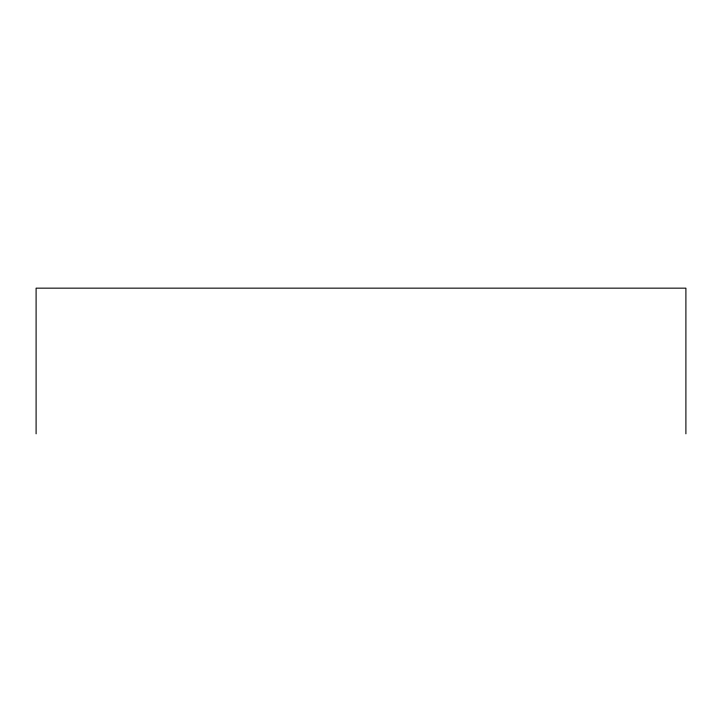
<?xml version="1.0" encoding="UTF-8"?>
<svg xmlns="http://www.w3.org/2000/svg" width="722" height="722" viewBox="0 0 722 722"><rect width="100%" height="100%" fill="white"/><g stroke="black" fill="none" stroke-linecap="round" stroke-linejoin="round"><path stroke-width="1.08" d="M685.9 433.841L685.9 288.159L36.1 288.159L36.1 433.841"/></g></svg>
